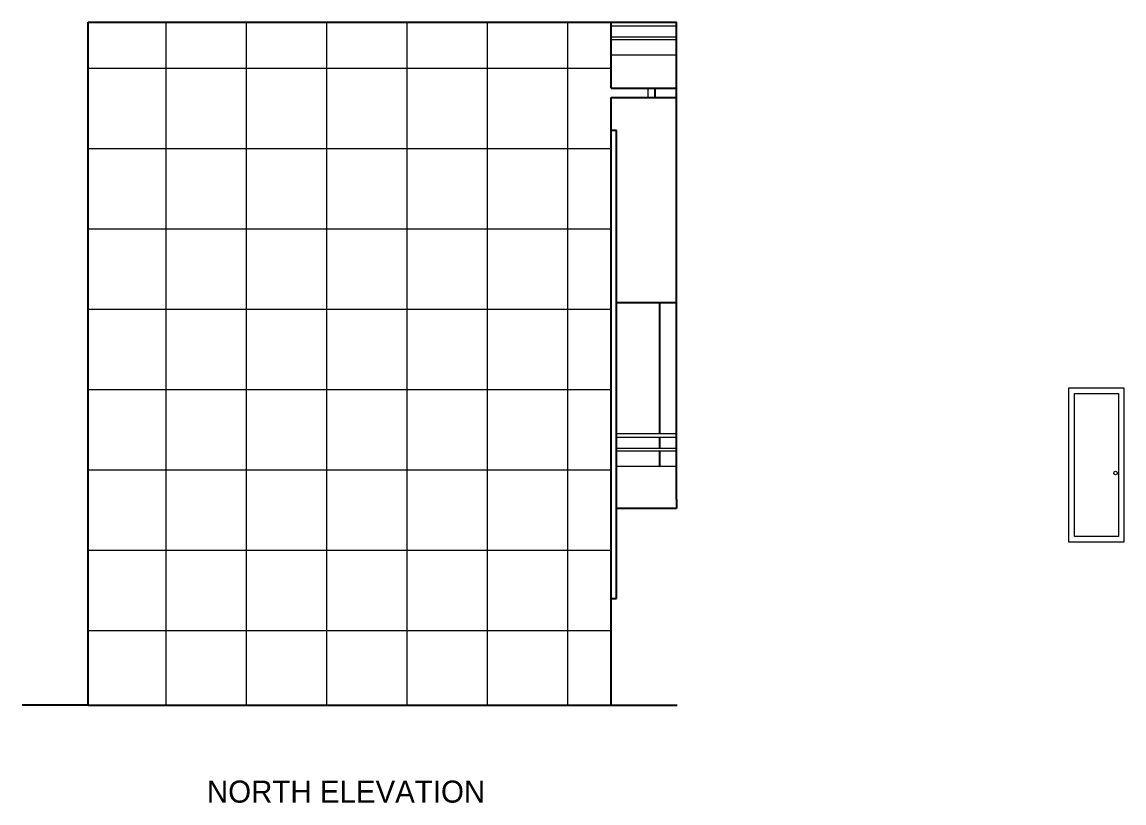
# Model space of a CAD drawing. Header units: inches. Extents: x 10143 to 33197, y -150 to 3760.
# Drawn here: x 25078 to 25678, y 912 to 1338 of the extents above; entities that cross this region are included whole.
import ezdxf
from ezdxf.enums import TextEntityAlignment as Align

# ---------------------------------------------------------------- set-up
doc = ezdxf.new("R2010")
doc.units = ezdxf.units.IN
doc.header["$LTSCALE"] = 0.5
doc.header["$MEASUREMENT"] = 0
for name, color, linetype, lineweight in [('A_hatch', 253, 'Continuous', 5), ('DW TEXT', 92, 'Continuous', 15), ('Toilet', 7, 'Continuous', 25), ('win door light', 30, 'Continuous', 18)]:
    doc.layers.add(name, color=color, linetype=linetype, lineweight=lineweight)
doc.styles.add('CEN', font='GOTHIC.TTF')

msp = doc.modelspace()

# ---------------------------------------------------------------- hatches: boundary and pattern name
at = {"layer": 'A_hatch', "ltscale": 5}
h = msp.add_hatch(dxfattribs=at)
h.set_pattern_fill('ANSI37', color=11, scale=350, angle=45)
h.paths.add_polyline_path([(25398.63, 1189.59), (25398.63, 1296.59), (25422.63, 1296.59), (25422.63, 1301.59), (25398.63, 1301.59), (25398.63, 1337.59), (25113.76, 1337.59), (25113.76, 1301.59), (25113.76, 1189.59), (25113.76, 965.59), (25398.63, 965.59), (25398.63, 1077.59)])

# ---------------------------------------------------------------- linework, layer by layer
at = {"layer": 'A_hatch', "color": 11, "ltscale": 5}
for p, q in [((25398.63, 1337.59), (25434.19, 1337.59)), ((25398.63, 1335.59), (25434.19, 1335.59)), ((25398.63, 1329.59), (25434.19, 1329.59)), ((25398.63, 1328.09), (25434.19, 1328.09)), ((25434.19, 1319.59), (25398.63, 1319.59)), ((25401.63, 1113.59), (25434.19, 1113.59)), ((25401.63, 1111.59), (25434.19, 1111.59)), ((25401.63, 1105.59), (25434.19, 1105.59)), ((25401.63, 1104.09), (25434.19, 1104.09)), ((25434.19, 1095.59), (25401.63, 1095.59))]:
    msp.add_line(p, q, dxfattribs=at)
at = {"layer": 'Toilet'}
for p, q in [((25113.76, 1301.59), (25113.76, 1337.59)), ((25113.76, 1337.59), (25434.19, 1337.59)), ((25398.63, 1301.59), (25398.63, 1337.59)), ((25434.19, 1189.59), (25434.19, 1337.59)), ((25113.76, 1189.59), (25113.76, 1301.59)), ((25398.63, 1301.59), (25434.19, 1301.59)), ((25398.63, 1189.59), (25398.63, 1296.59)), ((25398.63, 1296.59), (25434.19, 1296.59)), ((25422.63, 1296.59), (25422.63, 1301.59)), ((25401.63, 1278.59), (25398.63, 1278.59)), ((25401.63, 1023.59), (25401.63, 1278.59)), ((25113.76, 1077.59), (25113.76, 1189.59)), ((25398.63, 1077.59), (25398.63, 1189.59)), ((25434.19, 1077.59), (25434.19, 1189.59)), ((25434.19, 1184.59), (25401.63, 1184.59)), ((25425.19, 1113.59), (25425.19, 1184.59)), ((25425.19, 1105.59), (25425.19, 1111.59)), ((25425.19, 1095.59), (25425.19, 1104.09)), ((25113.76, 965.59), (25113.76, 1077.59)), ((25398.63, 965.59), (25398.63, 1077.59)), ((25434.19, 1077.59), (25434.19, 1072.59)), ((25434.19, 1072.59), (25401.63, 1072.59)), ((25398.63, 1023.59), (25401.63, 1023.59)), ((25113.76, 965.59), (25077.76, 965.59)), ((25113.76, 965.59), (25398.63, 965.59)), ((25398.63, 965.59), (25434.63, 965.59))]:
    msp.add_line(p, q, dxfattribs=at)
at = {"layer": 'win door light'}
for points in [[(25648.01, 1138.36), (25677.96, 1138.36), (25677.96, 1054.36), (25648.01, 1054.36)], [(25651.01, 1135.36), (25674.96, 1135.36), (25674.96, 1057.36), (25651.01, 1057.36)]]:
    msp.add_lwpolyline(points, close=True, dxfattribs=at)
msp.add_circle((25673.38, 1091.98), 0.987, dxfattribs=at)

# ---------------------------------------------------------------- texts
at = {"layer": 'DW TEXT', "ltscale": 0.13, "style": 'CEN'}
msp.add_text('NORTH ELEVATION', height=12, dxfattribs=at).set_placement((25254.25, 918.48), align=Align.MIDDLE_CENTER)

doc.saveas('drawing.dxf')
